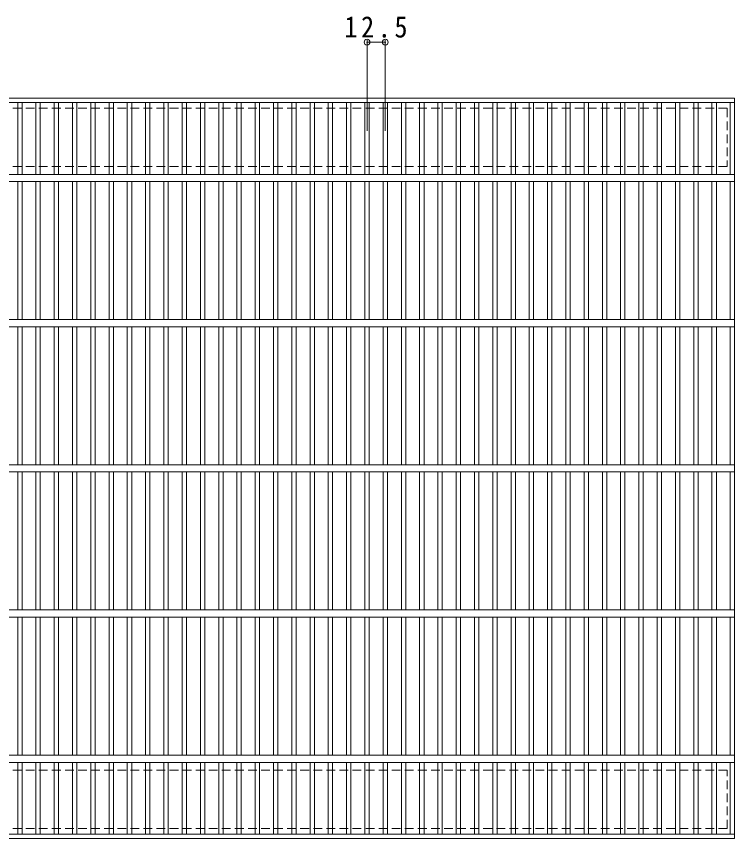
# Model space of a CAD drawing. Units: millimetres, scale not verified. Extents: x -870 to 892, y -689 to 551.
# Drawn here: x -365 to 129, y -135 to 431 of the extents above; entities that cross this region are included whole.
import ezdxf

# ---------------------------------------------------------------- set-up
doc = ezdxf.new("R2010")
doc.units = ezdxf.units.MM
doc.header["$LTSCALE"] = 5
doc.header["$PDMODE"] = 32
doc.header["$PDSIZE"] = 4
doc.linetypes.add('DASHED1', pattern=[1.8, 1.2, -0.6])
for name, color, linetype, lineweight in [('1-1_1-1ﾚｲﾔ', 2, 'Continuous', 9), ('1-2_1-2ﾚｲﾔ', 3, 'Continuous', 9), ('1-4_1-4ﾚｲﾔ', 7, 'Continuous', 9)]:
    doc.layers.add(name, color=color, linetype=linetype, lineweight=lineweight)
doc.styles.add('ＭＳ ゴシック', font='')
doc.styles.get('ＭＳ ゴシック').set_extended_font_data('MS Gothic')

msp = doc.modelspace()

# ---------------------------------------------------------------- linework, layer by layer
at = {"layer": '1-1_1-1ﾚｲﾔ', "linetype": 'DASHED1'}
for p, q in [((-862.568, 327.527), (124.432, 327.527)), ((-862.568, -88.473), (124.432, -88.473))]:
    msp.add_line(p, q, dxfattribs=at)
for points in [[(-862.568, 327.527), (-862.568, 367.527), (124.432, 367.527), (124.432, 327.527)], [(-862.568, -88.473), (-862.568, -128.473), (124.432, -128.473), (124.432, -88.473)]]:
    msp.add_lwpolyline(points, dxfattribs=at)
at = {"layer": '1-2_1-2ﾚｲﾔ'}
for p, q in [((-867.568, 374.527), (129.432, 374.527)), ((129.432, 374.527), (129.432, -135.473)), ((-867.568, 371.528), (129.432, 371.528)), ((-364.185, 322.029), (-364.185, 371.527)), ((-361.184, 322.029), (-361.184, 371.527)), ((-351.604, 322.029), (-351.604, 371.527)), ((-348.603, 322.029), (-348.603, 371.527)), ((-339.022, 322.029), (-339.022, 371.527)), ((-336.022, 322.029), (-336.022, 371.527)), ((-326.441, 322.029), (-326.441, 371.527)), ((-323.441, 322.029), (-323.441, 371.527)), ((-313.86, 322.029), (-313.86, 371.527)), ((-310.86, 322.029), (-310.86, 371.527)), ((-301.279, 322.029), (-301.279, 371.527)), ((-298.278, 322.029), (-298.278, 371.527)), ((-288.698, 322.029), (-288.698, 371.527)), ((-285.697, 322.029), (-285.697, 371.527)), ((-276.117, 322.029), (-276.117, 371.527)), ((-273.116, 322.029), (-273.116, 371.527)), ((-263.536, 322.029), (-263.536, 371.527)), ((-260.535, 322.029), (-260.535, 371.527)), ((-250.955, 322.029), (-250.955, 371.527)), ((-247.954, 322.029), (-247.954, 371.527)), ((-238.374, 322.029), (-238.374, 371.527)), ((-235.373, 322.029), (-235.373, 371.527)), ((-225.793, 322.029), (-225.793, 371.527)), ((-222.792, 322.029), (-222.792, 371.527)), ((-213.212, 322.029), (-213.212, 371.527)), ((-210.211, 322.029), (-210.211, 371.527)), ((-200.631, 322.029), (-200.631, 371.527)), ((-197.63, 322.029), (-197.63, 371.527)), ((-188.05, 322.029), (-188.05, 371.527)), ((-185.049, 322.029), (-185.049, 371.527)), ((-175.468, 322.029), (-175.468, 371.527)), ((-172.468, 322.029), (-172.468, 371.527)), ((-162.887, 322.029), (-162.887, 371.527)), ((-159.887, 322.029), (-159.887, 371.527)), ((-150.306, 322.029), (-150.306, 371.527)), ((-147.306, 322.029), (-147.306, 371.527)), ((-137.725, 322.029), (-137.725, 371.527)), ((-134.724, 322.029), (-134.724, 371.527)), ((-125.144, 322.029), (-125.144, 371.527)), ((-122.143, 322.029), (-122.143, 371.527)), ((-112.563, 322.029), (-112.563, 371.527)), ((-109.562, 322.029), (-109.562, 371.527)), ((-99.982, 322.029), (-99.982, 371.527)), ((-96.981, 322.029), (-96.981, 371.527)), ((-87.401, 322.029), (-87.401, 371.527)), ((-84.4, 322.029), (-84.4, 371.527)), ((-74.82, 322.029), (-74.82, 371.527)), ((-71.819, 322.029), (-71.819, 371.527)), ((-62.239, 322.029), (-62.239, 371.527)), ((-59.238, 322.029), (-59.238, 371.527)), ((-49.658, 322.029), (-49.658, 371.527)), ((-46.657, 322.029), (-46.657, 371.527)), ((-37.077, 322.029), (-37.077, 371.527)), ((-34.076, 322.029), (-34.076, 371.527)), ((-24.496, 322.029), (-24.496, 371.527)), ((-21.495, 322.029), (-21.495, 371.527)), ((-11.914, 322.029), (-11.914, 371.527)), ((-8.914, 322.029), (-8.914, 371.527)), ((0.667, 322.029), (0.667, 371.527)), ((3.667, 322.029), (3.667, 371.527)), ((13.248, 322.029), (13.248, 371.527)), ((16.248, 322.029), (16.248, 371.527)), ((25.829, 322.029), (25.829, 371.527)), ((28.829, 322.029), (28.829, 371.527)), ((38.41, 322.029), (38.41, 371.527)), ((41.411, 322.029), (41.411, 371.527)), ((50.991, 322.029), (50.991, 371.527)), ((53.992, 322.029), (53.992, 371.527)), ((63.572, 322.029), (63.572, 371.527)), ((66.573, 322.029), (66.573, 371.527)), ((76.153, 322.029), (76.153, 371.527)), ((79.154, 322.029), (79.154, 371.527)), ((88.734, 322.029), (88.734, 371.527)), ((91.735, 322.029), (91.735, 371.527)), ((101.315, 322.029), (101.315, 371.527)), ((104.316, 322.029), (104.316, 371.527)), ((113.896, 322.029), (113.896, 371.527)), ((116.897, 322.029), (116.897, 371.527)), ((126.433, 322.029), (126.433, 371.527)), ((-867.568, 322.029), (129.432, 322.029)), ((-867.568, 317.028), (129.432, 317.028)), ((-364.185, 222.028), (-364.185, 317.028)), ((-361.184, 222.028), (-361.184, 317.028)), ((-351.604, 222.028), (-351.604, 317.028)), ((-348.603, 222.028), (-348.603, 317.028)), ((-339.022, 222.028), (-339.022, 317.028)), ((-336.022, 222.028), (-336.022, 317.028)), ((-326.441, 222.028), (-326.441, 317.028)), ((-323.441, 222.028), (-323.441, 317.028)), ((-313.86, 222.028), (-313.86, 317.028)), ((-310.86, 222.028), (-310.86, 317.028)), ((-301.279, 222.028), (-301.279, 317.028)), ((-298.278, 222.028), (-298.278, 317.028)), ((-288.698, 222.028), (-288.698, 317.028)), ((-285.697, 222.028), (-285.697, 317.028)), ((-276.117, 222.028), (-276.117, 317.028)), ((-273.116, 222.028), (-273.116, 317.028)), ((-263.536, 222.028), (-263.536, 317.028)), ((-260.535, 222.028), (-260.535, 317.028)), ((-250.955, 222.028), (-250.955, 317.028)), ((-247.954, 222.028), (-247.954, 317.028)), ((-238.374, 222.028), (-238.374, 317.028)), ((-235.373, 222.028), (-235.373, 317.028)), ((-225.793, 222.028), (-225.793, 317.028)), ((-222.792, 222.028), (-222.792, 317.028)), ((-213.212, 222.028), (-213.212, 317.028)), ((-210.211, 222.028), (-210.211, 317.028)), ((-200.631, 222.028), (-200.631, 317.028)), ((-197.63, 222.028), (-197.63, 317.028)), ((-188.05, 222.028), (-188.05, 317.028)), ((-185.049, 222.028), (-185.049, 317.028)), ((-175.468, 222.028), (-175.468, 317.028)), ((-172.468, 222.028), (-172.468, 317.028)), ((-162.887, 222.028), (-162.887, 317.028)), ((-159.887, 222.028), (-159.887, 317.028)), ((-150.306, 222.028), (-150.306, 317.028)), ((-147.306, 222.028), (-147.306, 317.028)), ((-137.725, 222.028), (-137.725, 317.028)), ((-134.724, 222.028), (-134.724, 317.028)), ((-125.144, 222.028), (-125.144, 317.028)), ((-122.143, 222.028), (-122.143, 317.028)), ((-112.563, 222.028), (-112.563, 317.028)), ((-109.562, 222.028), (-109.562, 317.028)), ((-99.982, 222.028), (-99.982, 317.028)), ((-96.981, 222.028), (-96.981, 317.028)), ((-87.401, 222.028), (-87.401, 317.028)), ((-84.4, 222.028), (-84.4, 317.028)), ((-74.82, 222.028), (-74.82, 317.028)), ((-71.819, 222.028), (-71.819, 317.028)), ((-62.239, 222.028), (-62.239, 317.028)), ((-59.238, 222.028), (-59.238, 317.028)), ((-49.658, 222.028), (-49.658, 317.028)), ((-46.657, 222.028), (-46.657, 317.028)), ((-37.077, 222.028), (-37.077, 317.028)), ((-34.076, 222.028), (-34.076, 317.028)), ((-24.496, 222.028), (-24.496, 317.028)), ((-21.495, 222.028), (-21.495, 317.028)), ((-11.914, 222.028), (-11.914, 317.028)), ((-8.914, 222.028), (-8.914, 317.028)), ((0.667, 222.028), (0.667, 317.028)), ((3.667, 222.028), (3.667, 317.028)), ((13.248, 222.028), (13.248, 317.028)), ((16.248, 222.028), (16.248, 317.028)), ((25.829, 222.028), (25.829, 317.028)), ((28.829, 222.028), (28.829, 317.028)), ((38.41, 222.028), (38.41, 317.028)), ((41.411, 222.028), (41.411, 317.028)), ((50.991, 222.028), (50.991, 317.028)), ((53.992, 222.028), (53.992, 317.028)), ((63.572, 222.028), (63.572, 317.028)), ((66.573, 222.028), (66.573, 317.028)), ((76.153, 222.028), (76.153, 317.028)), ((79.154, 222.028), (79.154, 317.028)), ((88.734, 222.028), (88.734, 317.028)), ((91.735, 222.028), (91.735, 317.028)), ((101.315, 222.028), (101.315, 317.028)), ((104.316, 222.028), (104.316, 317.028)), ((113.896, 222.028), (113.896, 317.028)), ((116.897, 222.028), (116.897, 317.028)), ((126.433, 222.028), (126.433, 317.028)), ((-867.568, 222.027), (129.432, 222.027)), ((-867.568, 217.027), (129.432, 217.027)), ((-364.185, 217.027), (-364.185, 122.027)), ((-361.184, 217.027), (-361.184, 122.027)), ((-351.604, 217.027), (-351.604, 122.027)), ((-348.603, 217.027), (-348.603, 122.027)), ((-339.022, 217.027), (-339.022, 122.027)), ((-336.022, 217.027), (-336.022, 122.027)), ((-326.441, 217.027), (-326.441, 122.027)), ((-323.441, 217.027), (-323.441, 122.027)), ((-313.86, 217.027), (-313.86, 122.027)), ((-310.86, 217.027), (-310.86, 122.027)), ((-301.279, 217.027), (-301.279, 122.027)), ((-298.278, 217.027), (-298.278, 122.027)), ((-288.698, 217.027), (-288.698, 122.027)), ((-285.697, 217.027), (-285.697, 122.027)), ((-276.117, 217.027), (-276.117, 122.027)), ((-273.116, 217.027), (-273.116, 122.027)), ((-263.536, 217.027), (-263.536, 122.027)), ((-260.535, 217.027), (-260.535, 122.027)), ((-250.955, 217.027), (-250.955, 122.027)), ((-247.954, 217.027), (-247.954, 122.027)), ((-238.374, 217.027), (-238.374, 122.027)), ((-235.373, 217.027), (-235.373, 122.027)), ((-225.793, 217.027), (-225.793, 122.027)), ((-222.792, 217.027), (-222.792, 122.027)), ((-213.212, 217.027), (-213.212, 122.027)), ((-210.211, 217.027), (-210.211, 122.027)), ((-200.631, 217.027), (-200.631, 122.027)), ((-197.63, 217.027), (-197.63, 122.027)), ((-188.05, 217.027), (-188.05, 122.027)), ((-185.049, 217.027), (-185.049, 122.027)), ((-175.468, 217.027), (-175.468, 122.027)), ((-172.468, 217.027), (-172.468, 122.027)), ((-162.887, 217.027), (-162.887, 122.027)), ((-159.887, 217.027), (-159.887, 122.027)), ((-150.306, 217.027), (-150.306, 122.027)), ((-147.306, 217.027), (-147.306, 122.027)), ((-137.725, 217.027), (-137.725, 122.027)), ((-134.724, 217.027), (-134.724, 122.027)), ((-125.144, 217.027), (-125.144, 122.027)), ((-122.143, 217.027), (-122.143, 122.027)), ((-112.563, 217.027), (-112.563, 122.027)), ((-109.562, 217.027), (-109.562, 122.027)), ((-99.982, 217.027), (-99.982, 122.027)), ((-96.981, 217.027), (-96.981, 122.027)), ((-87.401, 217.027), (-87.401, 122.027)), ((-84.4, 217.027), (-84.4, 122.027)), ((-74.82, 217.027), (-74.82, 122.027)), ((-71.819, 217.027), (-71.819, 122.027)), ((-62.239, 217.027), (-62.239, 122.027)), ((-59.238, 217.027), (-59.238, 122.027)), ((-49.658, 217.027), (-49.658, 122.027)), ((-46.657, 217.027), (-46.657, 122.027)), ((-37.077, 217.027), (-37.077, 122.027)), ((-34.076, 217.027), (-34.076, 122.027)), ((-24.496, 217.027), (-24.496, 122.027)), ((-21.495, 217.027), (-21.495, 122.027)), ((-11.914, 217.027), (-11.914, 122.027)), ((-8.914, 217.027), (-8.914, 122.027)), ((0.667, 217.027), (0.667, 122.027)), ((3.667, 217.027), (3.667, 122.027)), ((13.248, 217.027), (13.248, 122.027)), ((16.248, 217.027), (16.248, 122.027)), ((25.829, 217.027), (25.829, 122.027)), ((28.829, 217.027), (28.829, 122.027)), ((38.41, 217.027), (38.41, 122.027)), ((41.411, 217.027), (41.411, 122.027)), ((50.991, 217.027), (50.991, 122.027)), ((53.992, 217.027), (53.992, 122.027)), ((63.572, 217.027), (63.572, 122.027)), ((66.573, 217.027), (66.573, 122.027)), ((76.153, 217.027), (76.153, 122.027)), ((79.154, 217.027), (79.154, 122.027)), ((88.734, 217.027), (88.734, 122.027)), ((91.735, 217.027), (91.735, 122.027)), ((101.315, 217.027), (101.315, 122.027)), ((104.316, 217.027), (104.316, 122.027)), ((113.896, 217.027), (113.896, 122.027)), ((116.897, 217.027), (116.897, 122.027)), ((126.433, 217.027), (126.433, 122.027)), ((-867.568, 122.027), (129.432, 122.027)), ((-867.568, 117.027), (129.432, 117.027)), ((-364.185, 117.027), (-364.185, 22.027)), ((-361.184, 117.027), (-361.184, 22.027)), ((-351.604, 117.027), (-351.604, 22.027)), ((-348.603, 117.027), (-348.603, 22.027)), ((-339.022, 117.027), (-339.022, 22.027)), ((-336.022, 117.027), (-336.022, 22.027)), ((-326.441, 117.027), (-326.441, 22.027)), ((-323.441, 117.027), (-323.441, 22.027)), ((-313.86, 117.027), (-313.86, 22.027)), ((-310.86, 117.027), (-310.86, 22.027)), ((-301.279, 117.027), (-301.279, 22.027)), ((-298.278, 117.027), (-298.278, 22.027)), ((-288.698, 117.027), (-288.698, 22.027)), ((-285.697, 117.027), (-285.697, 22.027)), ((-276.117, 117.027), (-276.117, 22.027)), ((-273.116, 117.027), (-273.116, 22.027)), ((-263.536, 117.027), (-263.536, 22.027)), ((-260.535, 117.027), (-260.535, 22.027)), ((-250.955, 117.027), (-250.955, 22.027)), ((-247.954, 117.027), (-247.954, 22.027)), ((-238.374, 117.027), (-238.374, 22.027)), ((-235.373, 117.027), (-235.373, 22.027)), ((-225.793, 117.027), (-225.793, 22.027)), ((-222.792, 117.027), (-222.792, 22.027)), ((-213.212, 117.027), (-213.212, 22.027)), ((-210.211, 117.027), (-210.211, 22.027)), ((-200.631, 117.027), (-200.631, 22.027)), ((-197.63, 117.027), (-197.63, 22.027)), ((-188.05, 117.027), (-188.05, 22.027)), ((-185.049, 117.027), (-185.049, 22.027)), ((-175.468, 117.027), (-175.468, 22.027)), ((-172.468, 117.027), (-172.468, 22.027)), ((-162.887, 117.027), (-162.887, 22.027)), ((-159.887, 117.027), (-159.887, 22.027)), ((-150.306, 117.027), (-150.306, 22.027)), ((-147.306, 117.027), (-147.306, 22.027)), ((-137.725, 117.027), (-137.725, 22.027)), ((-134.724, 117.027), (-134.724, 22.027)), ((-125.144, 117.027), (-125.144, 22.027)), ((-122.143, 117.027), (-122.143, 22.027)), ((-112.563, 117.027), (-112.563, 22.027)), ((-109.562, 117.027), (-109.562, 22.027)), ((-99.982, 117.027), (-99.982, 22.027)), ((-96.981, 117.027), (-96.981, 22.027)), ((-87.401, 117.027), (-87.401, 22.027)), ((-84.4, 117.027), (-84.4, 22.027)), ((-74.82, 117.027), (-74.82, 22.027)), ((-71.819, 117.027), (-71.819, 22.027)), ((-62.239, 117.027), (-62.239, 22.027)), ((-59.238, 117.027), (-59.238, 22.027)), ((-49.658, 117.027), (-49.658, 22.027)), ((-46.657, 117.027), (-46.657, 22.027)), ((-37.077, 117.027), (-37.077, 22.027)), ((-34.076, 117.027), (-34.076, 22.027)), ((-24.496, 117.027), (-24.496, 22.027)), ((-21.495, 117.027), (-21.495, 22.027)), ((-11.914, 117.027), (-11.914, 22.027)), ((-8.914, 117.027), (-8.914, 22.027)), ((0.667, 117.027), (0.667, 22.027)), ((3.667, 117.027), (3.667, 22.027)), ((13.248, 117.027), (13.248, 22.027)), ((16.248, 117.027), (16.248, 22.027)), ((25.829, 117.027), (25.829, 22.027)), ((28.829, 117.027), (28.829, 22.027)), ((38.41, 117.027), (38.41, 22.027)), ((41.411, 117.027), (41.411, 22.027)), ((50.991, 117.027), (50.991, 22.027)), ((53.992, 117.027), (53.992, 22.027)), ((63.572, 117.027), (63.572, 22.027)), ((66.573, 117.027), (66.573, 22.027)), ((76.153, 117.027), (76.153, 22.027)), ((79.154, 117.027), (79.154, 22.027)), ((88.734, 117.027), (88.734, 22.027)), ((91.735, 117.027), (91.735, 22.027)), ((101.315, 117.027), (101.315, 22.027)), ((104.316, 117.027), (104.316, 22.027)), ((113.896, 117.027), (113.896, 22.027)), ((116.897, 117.027), (116.897, 22.027)), ((126.433, 117.027), (126.433, 22.027)), ((-867.568, 22.027), (129.432, 22.027)), ((-867.568, 17.027), (129.432, 17.027)), ((-364.185, 17.027), (-364.185, -77.973)), ((-361.184, 17.027), (-361.184, -77.973)), ((-351.604, 17.027), (-351.604, -77.973)), ((-348.603, 17.027), (-348.603, -77.973)), ((-339.022, 17.027), (-339.022, -77.973)), ((-336.022, 17.027), (-336.022, -77.973)), ((-326.441, 17.027), (-326.441, -77.973)), ((-323.441, 17.027), (-323.441, -77.973)), ((-313.86, 17.027), (-313.86, -77.973)), ((-310.86, 17.027), (-310.86, -77.973)), ((-301.279, 17.027), (-301.279, -77.973)), ((-298.278, 17.027), (-298.278, -77.973)), ((-288.698, 17.027), (-288.698, -77.973)), ((-285.697, 17.027), (-285.697, -77.973)), ((-276.117, 17.027), (-276.117, -77.973)), ((-273.116, 17.027), (-273.116, -77.973)), ((-263.536, 17.027), (-263.536, -77.973)), ((-260.535, 17.027), (-260.535, -77.973)), ((-250.955, 17.027), (-250.955, -77.973)), ((-247.954, 17.027), (-247.954, -77.973)), ((-238.374, 17.027), (-238.374, -77.973)), ((-235.373, 17.027), (-235.373, -77.973)), ((-225.793, 17.027), (-225.793, -77.973)), ((-222.792, 17.027), (-222.792, -77.973)), ((-213.212, 17.027), (-213.212, -77.973)), ((-210.211, 17.027), (-210.211, -77.973)), ((-200.631, 17.027), (-200.631, -77.973)), ((-197.63, 17.027), (-197.63, -77.973)), ((-188.05, 17.027), (-188.05, -77.973)), ((-185.049, 17.027), (-185.049, -77.973)), ((-175.468, 17.027), (-175.468, -77.973)), ((-172.468, 17.027), (-172.468, -77.973)), ((-162.887, 17.027), (-162.887, -77.973)), ((-159.887, 17.027), (-159.887, -77.973)), ((-150.306, 17.027), (-150.306, -77.973)), ((-147.306, 17.027), (-147.306, -77.973)), ((-137.725, 17.027), (-137.725, -77.973)), ((-134.724, 17.027), (-134.724, -77.973)), ((-125.144, 17.027), (-125.144, -77.973)), ((-122.143, 17.027), (-122.143, -77.973)), ((-112.563, 17.027), (-112.563, -77.973)), ((-109.562, 17.027), (-109.562, -77.973)), ((-99.982, 17.027), (-99.982, -77.973)), ((-96.981, 17.027), (-96.981, -77.973)), ((-87.401, 17.027), (-87.401, -77.973)), ((-84.4, 17.027), (-84.4, -77.973)), ((-74.82, 17.027), (-74.82, -77.973)), ((-71.819, 17.027), (-71.819, -77.973)), ((-62.239, 17.027), (-62.239, -77.973)), ((-59.238, 17.027), (-59.238, -77.973)), ((-49.658, 17.027), (-49.658, -77.973)), ((-46.657, 17.027), (-46.657, -77.973)), ((-37.077, 17.027), (-37.077, -77.973)), ((-34.076, 17.027), (-34.076, -77.973)), ((-24.496, 17.027), (-24.496, -77.973)), ((-21.495, 17.027), (-21.495, -77.973)), ((-11.914, 17.027), (-11.914, -77.973)), ((-8.914, 17.027), (-8.914, -77.973)), ((0.667, 17.027), (0.667, -77.973)), ((3.667, 17.027), (3.667, -77.973)), ((13.248, 17.027), (13.248, -77.973)), ((16.248, 17.027), (16.248, -77.973)), ((25.829, 17.027), (25.829, -77.973)), ((28.829, 17.027), (28.829, -77.973)), ((38.41, 17.027), (38.41, -77.973)), ((41.411, 17.027), (41.411, -77.973)), ((50.991, 17.027), (50.991, -77.973)), ((53.992, 17.027), (53.992, -77.973)), ((63.572, 17.027), (63.572, -77.973)), ((66.573, 17.027), (66.573, -77.973)), ((76.153, 17.027), (76.153, -77.973)), ((79.154, 17.027), (79.154, -77.973)), ((88.734, 17.027), (88.734, -77.973)), ((91.735, 17.027), (91.735, -77.973)), ((101.315, 17.027), (101.315, -77.973)), ((104.316, 17.027), (104.316, -77.973)), ((113.896, 17.027), (113.896, -77.973)), ((116.897, 17.027), (116.897, -77.973)), ((126.433, 17.027), (126.433, -77.973)), ((-867.568, -77.973), (129.432, -77.973)), ((-867.568, -82.973), (129.432, -82.973)), ((-364.185, -82.973), (-364.185, -132.473)), ((-361.184, -82.973), (-361.184, -132.473)), ((-351.604, -82.973), (-351.604, -132.473)), ((-348.603, -82.973), (-348.603, -132.473)), ((-339.022, -82.973), (-339.022, -132.473)), ((-336.022, -82.973), (-336.022, -132.473)), ((-326.441, -82.973), (-326.441, -132.473)), ((-323.441, -82.973), (-323.441, -132.473)), ((-313.86, -82.973), (-313.86, -132.473)), ((-310.86, -82.973), (-310.86, -132.473)), ((-301.279, -82.973), (-301.279, -132.473)), ((-298.278, -82.973), (-298.278, -132.473)), ((-288.698, -82.973), (-288.698, -132.473)), ((-285.697, -82.973), (-285.697, -132.473)), ((-276.117, -82.973), (-276.117, -132.473)), ((-273.116, -82.973), (-273.116, -132.473)), ((-263.536, -82.973), (-263.536, -132.473)), ((-260.535, -82.973), (-260.535, -132.473)), ((-250.955, -82.973), (-250.955, -132.473)), ((-247.954, -82.973), (-247.954, -132.473)), ((-238.374, -82.973), (-238.374, -132.473)), ((-235.373, -82.973), (-235.373, -132.473)), ((-225.793, -82.973), (-225.793, -132.473)), ((-222.792, -82.973), (-222.792, -132.473)), ((-213.212, -82.973), (-213.212, -132.473)), ((-210.211, -82.973), (-210.211, -132.473)), ((-200.631, -82.973), (-200.631, -132.473)), ((-197.63, -82.973), (-197.63, -132.473)), ((-188.05, -82.973), (-188.05, -132.473)), ((-185.049, -82.973), (-185.049, -132.473)), ((-175.468, -82.973), (-175.468, -132.473)), ((-172.468, -82.973), (-172.468, -132.473)), ((-162.887, -82.973), (-162.887, -132.473)), ((-159.887, -82.973), (-159.887, -132.473)), ((-150.306, -82.973), (-150.306, -132.473)), ((-147.306, -82.973), (-147.306, -132.473)), ((-137.725, -82.973), (-137.725, -132.473)), ((-134.724, -82.973), (-134.724, -132.473)), ((-125.144, -82.973), (-125.144, -132.473)), ((-122.143, -82.973), (-122.143, -132.473)), ((-112.563, -82.973), (-112.563, -132.473)), ((-109.562, -82.973), (-109.562, -132.473)), ((-99.982, -82.973), (-99.982, -132.473)), ((-96.981, -82.973), (-96.981, -132.473)), ((-87.401, -82.973), (-87.401, -132.473)), ((-84.4, -82.973), (-84.4, -132.473)), ((-74.82, -82.973), (-74.82, -132.473)), ((-71.819, -82.973), (-71.819, -132.473)), ((-62.239, -82.973), (-62.239, -132.473)), ((-59.238, -82.973), (-59.238, -132.473)), ((-49.658, -82.973), (-49.658, -132.473)), ((-46.657, -82.973), (-46.657, -132.473)), ((-37.077, -82.973), (-37.077, -132.473)), ((-34.076, -82.973), (-34.076, -132.473)), ((-24.496, -82.973), (-24.496, -132.473)), ((-21.495, -82.973), (-21.495, -132.473)), ((-11.914, -82.973), (-11.914, -132.473)), ((-8.914, -82.973), (-8.914, -132.473)), ((0.667, -82.973), (0.667, -132.473)), ((3.667, -82.973), (3.667, -132.473)), ((13.248, -82.973), (13.248, -132.473)), ((16.248, -82.973), (16.248, -132.473)), ((25.829, -82.973), (25.829, -132.473)), ((28.829, -82.973), (28.829, -132.473)), ((38.41, -82.973), (38.41, -132.473)), ((41.411, -82.973), (41.411, -132.473)), ((50.991, -82.973), (50.991, -132.473)), ((53.992, -82.973), (53.992, -132.473)), ((63.572, -82.973), (63.572, -132.473)), ((66.573, -82.973), (66.573, -132.473)), ((76.153, -82.973), (76.153, -132.473)), ((79.154, -82.973), (79.154, -132.473)), ((88.734, -82.973), (88.734, -132.473)), ((91.735, -82.973), (91.735, -132.473)), ((101.315, -82.973), (101.315, -132.473)), ((104.316, -82.973), (104.316, -132.473)), ((113.896, -82.973), (113.896, -132.473)), ((116.897, -82.973), (116.897, -132.473)), ((126.433, -82.973), (126.433, -132.473)), ((129.432, -132.473), (-867.568, -132.473)), ((129.432, -135.473), (-867.568, -135.473))]:
    msp.add_line(p, q, dxfattribs=at)
at = {"layer": '1-4_1-4ﾚｲﾔ'}
for p, q in [((-123.643, 351.997), (-123.643, 414.569)), ((-111.063, 351.997), (-111.063, 414.569)), ((-123.643, 413.069), (-111.063, 413.069))]:
    msp.add_line(p, q, dxfattribs=at)
for p in [(-123.643, 413.069), (-111.063, 413.069)]:
    msp.add_point(p, dxfattribs=at)

# ---------------------------------------------------------------- texts
at = {"layer": '1-4_1-4ﾚｲﾔ', "color": 2, "insert": (-139.228, 416.069), "char_height": 14.66, "attachment_point": 7, "style": 'ＭＳ ゴシック'}
msp.add_mtext('\\T1.28;\\W0.9;12.5', dxfattribs=at)

doc.saveas('drawing.dxf')
